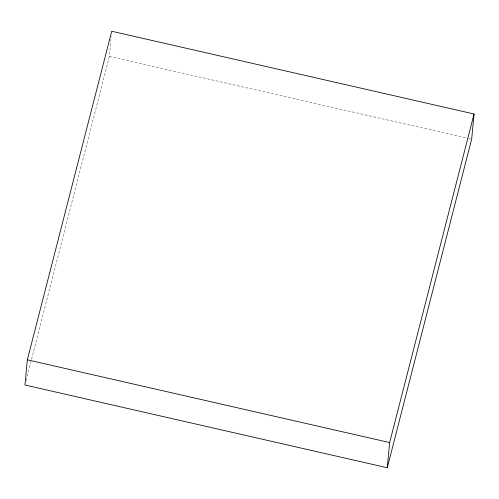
<?xml version="1.0" encoding="UTF-8"?>
<svg xmlns="http://www.w3.org/2000/svg" width="499" height="499" viewBox="0 0 499 499"><rect width="100%" height="100%" fill="white"/><g stroke="black" fill="none" stroke-linecap="round" stroke-linejoin="round"><path stroke-width="0.37" stroke-dasharray="2.5 1.87" d="M26.11 380.488L109.35 56.437L111.221 36.589M109.35 56.437L467.869 138.317M468.63 138.491L470.906 139.009"/><path stroke-width="0.75" d="M27.333 359.816L24.95 385.01L387.274 467.756L471.667 139.184L474.05 113.99L111.726 31.244L27.333 359.816L389.65 442.563L387.274 467.756M389.65 442.563L474.05 113.99"/></g></svg>
